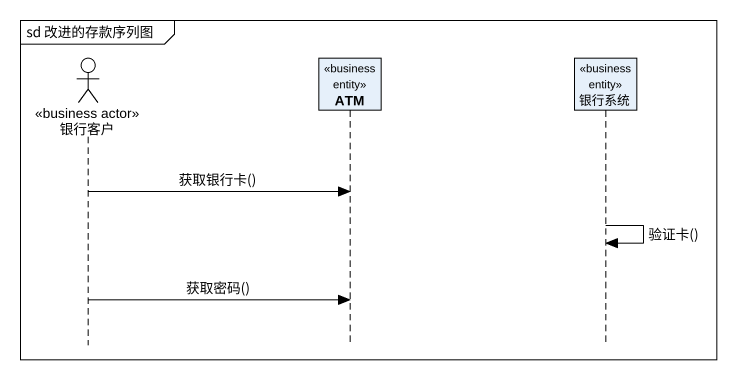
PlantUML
@startuml
mainframe sd 改进的存款序列图
hide footbox
actor 银行客户 <<business actor>>
participant ATM <<business entity>>
participant 银行系统 <<business entity>>

银行客户 -> ATM : 获取银行卡()
银行系统 -> 银行系统 : 验证卡()
银行客户 -> ATM : 获取密码()
@enduml
